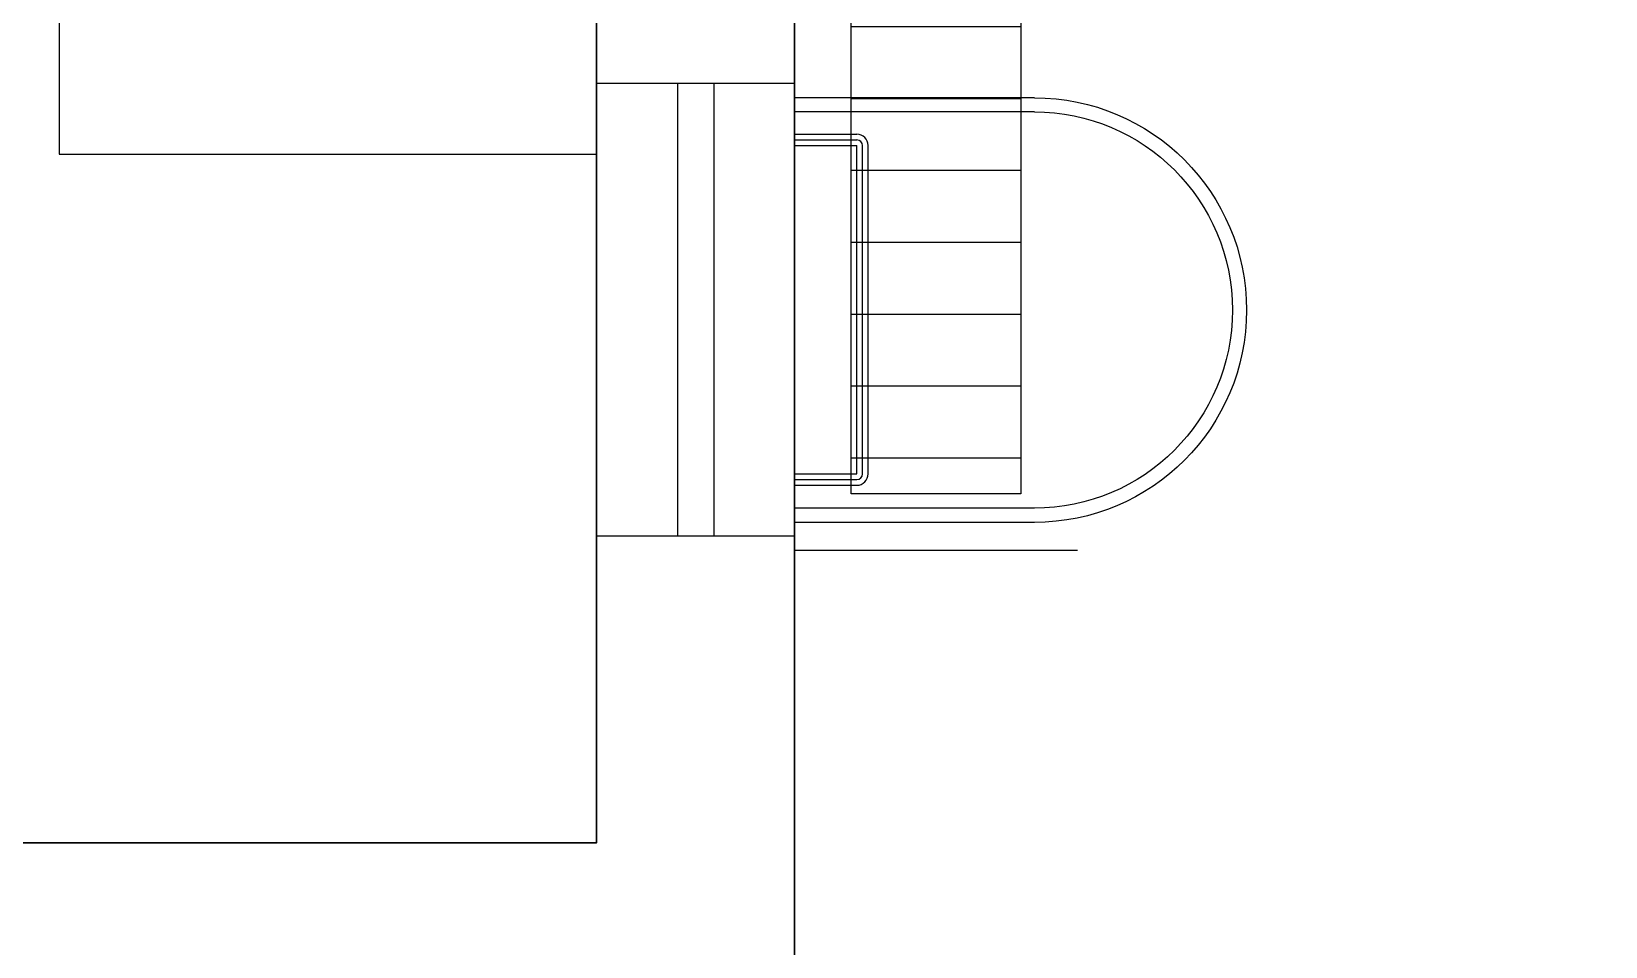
# Model space of a CAD drawing. Extents: x 226317 to 226469, y 8188101 to 8188260.
# Drawn here: x 226388.518 to 226391.3, y 8188237.206 to 8188238.823 of the extents above; entities that cross this region are included whole.
import ezdxf

# ---------------------------------------------------------------- set-up
doc = ezdxf.new("R2010")
doc.units = 0
doc.header["$LTSCALE"] = 15
doc.linetypes.add('HIDDEN', pattern=[0.375, 0.25, -0.125])
doc.layers.get('0').update_dxf_attribs({"color": 250})
for name, color, linetype in [('A-BARANDAS', 250, 'Continuous'), ('A-SANITARIOS', 250, 'Continuous'), ('A_20_Barandas', 250, 'Continuous'), ('DESAGUE', 250, 'Continuous')]:
    doc.layers.add(name, color=color, linetype=linetype)
doc.layers.add('A-MUROS', color=252, linetype='Continuous', lineweight=30)
doc.layers.add('Pavco', color=250, linetype='Continuous', lineweight=0)

# ---------------------------------------------------------------- blocks, each defined once
blk = doc.blocks.new('A$C59BA0E3C')
at = {"layer": 'A-BARANDAS', "ltscale": 0.5}
for points in [[(-0.3756, 0.4242), (-0.3756, 0.0004)], [(-0.3506, 0.4242), (-0.3506, 0.0004)], [(0.3494, 0.4242), (0.3494, 0.0004)], [(0.3744, 0.4242), (0.3744, 0.0004)]]:
    blk.add_lwpolyline(points, dxfattribs=at)
for radius in [0.375, 0.35]:
    blk.add_arc((-0.0006, 0.4242), radius, 0, 180, dxfattribs=at)
blk = doc.blocks.new('ESCALERA')
at = {"layer": 'A_20_Barandas', "linetype": 'Continuous', "ltscale": 0.3}
for p, q in [((0.29, 0.13), (-0.29, 0.13)), ((0.29, 0.12), (-0.29, 0.12)), ((-0.31, 0), (-0.31, 0.11)), ((-0.3, 0), (-0.3, 0.11)), ((-0.29, 0), (-0.29, 0.11)), ((0.29, 0.11), (-0.29, 0.11)), ((0.29, 0), (0.29, 0.11)), ((0.3, 0), (0.3, 0.11)), ((0.31, 0), (0.31, 0.11))]:
    blk.add_line(p, q, dxfattribs=at)
for centre, radius, start, end in [((-0.29, 0.11), 0.02, 90, 180), ((-0.29, 0.11), 0.01, 90, 180), ((0.29, 0.11), 0.02, 0, 90), ((0.29, 0.11), 0.01, 0, 90)]:
    blk.add_arc(centre, radius, start, end, dxfattribs=at)
blk = doc.blocks.new('BOMBAS-28.02.2025')
at = {"layer": 'DESAGUE'}
h = blk.add_hatch(dxfattribs=at)
h.set_pattern_fill('ANSI31', color=8, scale=0.04, angle=315)
h.set_pattern_definition([(1e-14, (3002.36733, 953.96129), (-3e-17, 0.127), [])])
h.paths.add_polyline_path([(0.45, -4.9035), (0.75, -4.9035), (0.75, -0.1035), (0.45, -0.1035)])
at = {"layer": 'A-SANITARIOS', "color": 8, "transparency": 33554559}
blk.add_lwpolyline([(0, -3.0035), (-0.95, -3.0035), (-0.95, -4.3035), (0, -4.3035)], close=True, dxfattribs=at)
at = {"layer": 'A-SANITARIOS', "color": 8, "elevation": 0}
for points in [[(0, -4.1785), (0.35, -4.1785), (0.35, -4.9785), (0, -4.9785)], [(0.1435, -4.1785), (0.2071, -4.1785), (0.2071, -4.9785), (0.1435, -4.9785)]]:
    blk.add_lwpolyline(points, close=True, dxfattribs=at)
at = {"layer": 'DESAGUE', "color": 8, "linetype": 'HIDDEN', "elevation": 0}
blk.add_lwpolyline([(0.35, -5.0035), (0.35, -0.0035), (0.85, -0.0035), (0.85, -5.0035)], close=True, dxfattribs=at)
at = {"layer": 'DESAGUE', "color": 8, "elevation": 0}
blk.add_lwpolyline([(0.75, -0.1035), (0.75, -4.9035), (0.45, -4.9035), (0.45, -0.1035)], close=True, dxfattribs=at)
at = {"color": 8, "xscale": -1, "rotation": 270}
blk.add_blockref('A$C59BA0E3C', (0.3496, -4.5785, 0), dxfattribs=at)
at = {"layer": 'Pavco', "color": 8, "rotation": 270}
blk.add_blockref('ESCALERA', (0.35, -4.5785), dxfattribs=at)

msp = doc.modelspace()

# ---------------------------------------------------------------- linework, layer by layer
at = {"transparency": 33554559, "elevation": 0}
msp.add_lwpolyline([(226389.5171, 8188240.2311), (226389.5171, 8188237.3896), (226377.0371, 8188237.3896), (226377.0371, 8188240.2311)], close=True, dxfattribs=at)
at = {"layer": 'A-MUROS'}
msp.add_lwpolyline([(226392.0515, 8188247.9096), (226395.6771, 8188247.9096), (226395.6771, 8188243.0599), (226393.0515, 8188243.0598), (226393.0515, 8188242.9098), (226398.3771, 8188242.9096), (226398.3771, 8188240.91), (226395.7271, 8188240.91), (226395.7271, 8188232.0596), (226389.8671, 8188232.0596), (226389.8671, 8188242.9097), (226392.0515, 8188242.9101), (226392.0515, 8188245.11), (226394.6771, 8188245.11), (226394.6771, 8188245.2594)], dxfattribs=at)
msp.add_lwpolyline([(226377.0371, 8188242.9096), (226377.0371, 8188237.3896), (226389.5171, 8188237.3896), (226389.5171, 8188242.9096)], close=True, dxfattribs=at)

# ---------------------------------------------------------------- block references
msp.add_blockref('BOMBAS-28.02.2025', (226389.5171, 8188242.9096))

doc.saveas('drawing.dxf')
